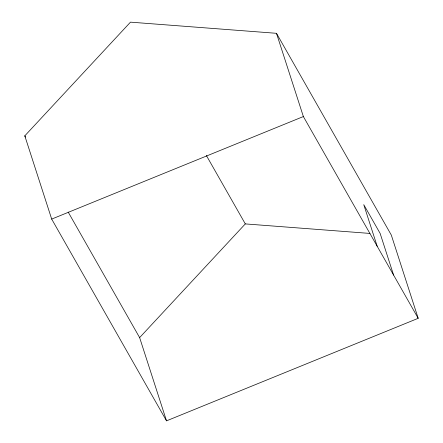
<?xml version="1.0" encoding="UTF-8"?>
<svg xmlns="http://www.w3.org/2000/svg" width="443" height="443" viewBox="0 0 443 443"><rect width="100%" height="100%" fill="white"/><g stroke="black" fill="none" stroke-linecap="round" stroke-linejoin="round"><path stroke-width="0.66" d="M24.802 135.851L130.48 22.15L276.482 33.308L391.313 235.067L418.198 318.307L166.518 420.85L51.687 219.091L24.802 135.851L25.484 137.053M166.518 420.85L139.628 337.61L245.306 223.909L369.966 233.433M51.687 219.091L303.372 116.553L418.198 318.307M206.349 155.454L245.306 223.909M68.205 212.108L139.628 337.61M393.594 275.075L380.149 233.455L363.747 204.633L377.187 246.253M276.482 33.308L303.372 116.553"/></g></svg>
